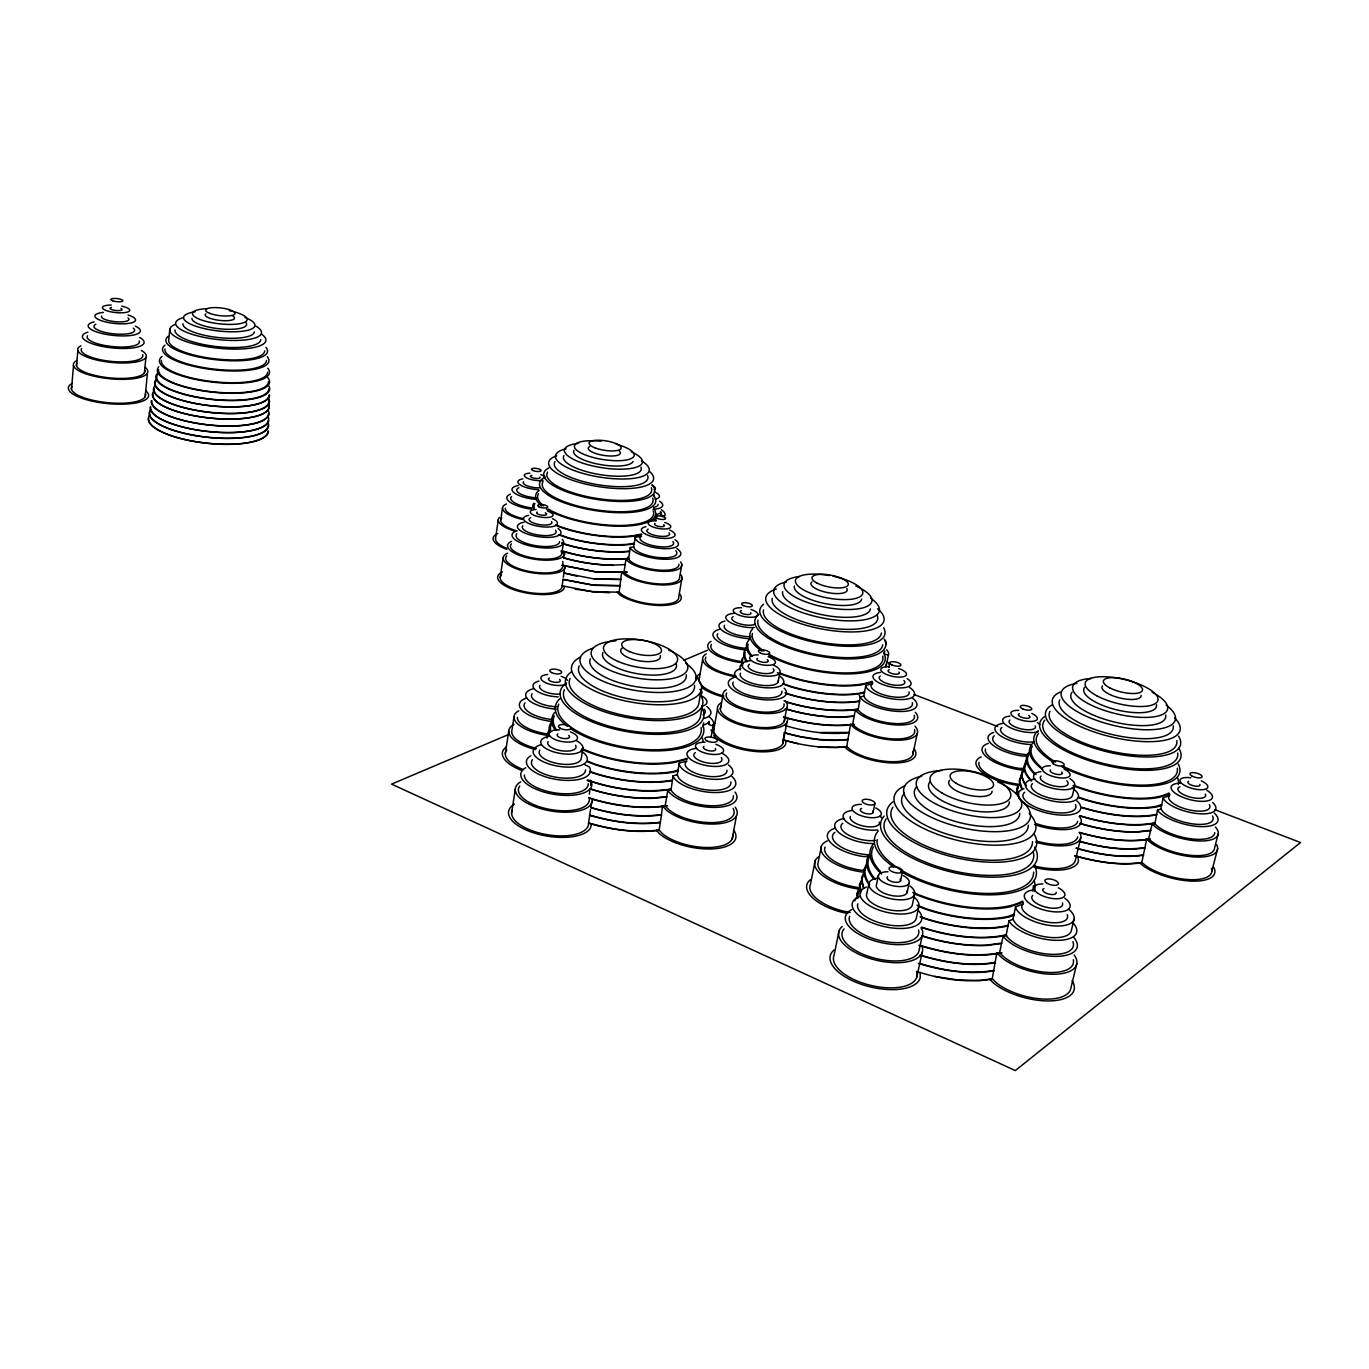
<?xml version="1.0" encoding="UTF-8"?>
<svg xmlns="http://www.w3.org/2000/svg" width="1369" height="1369" viewBox="0 0 1369 1369"><rect width="100%" height="100%" fill="white"/><g stroke="black" fill="none" stroke-linecap="round" stroke-linejoin="round"><path stroke-width="1.5" d="M920.19 972.418L920.19 977.962A46.306 20.877 13.5 0 1 862.898 984.824A46.306 20.877 13.5 0 1 834.029 950.035M886.684 649.847A28.116 9.703 11.4 0 1 888.378 655.238L884.152 653.68L884.22 652.072M884.819 650.891L884.152 653.68M777.421 672.658A70.178 24.728 11.1 0 0 861.306 684.842L872.583 682.002L872.207 683.85L865.773 685.493L863.771 696.085L865.242 698.584A24.933 8.984 11.9 0 0 894.077 709.382A24.933 8.984 11.9 0 0 912.302 702.673M865.773 685.493L865.738 686.006A24.967 8.899 11.9 0 0 899.193 699.525A24.967 8.899 11.9 0 0 909.598 687.495M71.479 389.326L73.515 365.626M76.527 365.814L77.862 350.447M144.447 372.693L145.918 357.395M145.165 396.702L147.424 373.121M169.79 329.33L168.746 340.042A48.291 13.262 6.5 0 0 215.327 358.866A48.291 13.262 6.5 0 0 264.713 350.858M786.097 740.578L785.618 744.394A38.366 14.768 11 0 1 752.676 751.205A38.366 14.768 11 0 1 713.728 735.786M495.51 538.667L498.282 519.792M500.695 520.134L502.509 507.916M500.198 577.478L503.09 557.936M505.315 753.669L508.755 731.149M513.974 716.945L511.732 731.559A34.122 13.656 9.1 0 0 536.46 748.432M511.63 812.775L515.274 789.314M511.39 543.904A25.994 8.693 8.7 0 0 532.507 557.885A25.994 8.693 8.7 0 0 561.838 553.162L563.566 542.158M562.864 561.427L562.745 566.201A28.852 9.771 8.7 0 1 530.162 571.592A28.852 9.771 8.7 0 1 506.735 555.9M613.192 565.311A64.411 21.151 9.1 0 1 563.429 557.85L564.199 552.152L561.068 551.04L561.838 553.162M501.43 574.826A31.316 10.832 8.7 0 0 526.791 592.127A31.316 10.832 8.7 0 0 562.18 586.052L563.001 579.292L593.513 585.128L619.986 585.59L619.147 592.058L621.663 594.437A31.179 10.678 9.6 0 0 656.898 604.431A31.179 10.678 9.6 0 0 678.733 596.884L682.104 577.53M563.326 577.256L564.918 565.637L565.26 566.544A31.401 10.644 8.7 0 1 525.85 571.592A31.401 10.644 8.7 0 1 507.574 553.213M582.972 747.816L581.295 758.05A21.305 8.659 9.3 0 1 557.457 763.526A21.305 8.659 9.3 0 1 539.899 750.126M619.986 585.59L621.714 572.002L624.88 574.963A31.265 10.49 9.6 0 0 664.016 584.957A31.265 10.49 9.6 0 0 680.701 574.604M672.846 541.542A17.044 5.51 9.6 0 1 657.36 546.453A17.044 5.51 9.6 0 1 640.384 537.024L641.496 536.237L635.25 537.35L633.642 546.881L630.202 547.497L628.628 558.997L625.975 559.117L624.024 572.02A28.732 9.634 9.6 0 0 655.888 583.69A28.732 9.634 9.6 0 0 679.606 577.188L681.779 564.644M590.621 785.378L591.168 782.093L587.25 780.535M589.337 794.174L589.902 790.734M588.756 797.597L592.092 799.085C616.409 806.409 642.266 809.473 667.524 805.913M512.331 809.952A38.897 16.685 9.4 0 0 546.573 834.594A38.897 16.685 9.4 0 0 588.567 823.282L590.501 809.541M732.791 834.833A38.743 16.36 10.9 0 1 706.387 847.514A38.743 16.36 10.9 0 1 662.356 833.601L659.139 830.025L661.501 814.966C637.783 817.926 613.603 814.487 590.809 807.71L591.75 801.156M655.734 520.494L656.761 514.453M661.313 509.73A24.864 7.803 9.4 0 1 664.444 516.147L660.868 514.881L661.244 512.263A21.014 6.571 9.4 0 1 656.179 514.573M661.501 814.966L662.442 805.793L665.231 805.537L667.798 790.135L671.05 789.827L673.069 775.829L677.279 774.7L679.298 763.081L686.93 761.078L685.612 762.345A21.22 8.488 10.8 0 0 704.402 775.761A21.22 8.488 10.8 0 0 726.922 770.234M698.926 680.359L702.622 659.636M701.133 690.489L698.635 704.419A65.746 24.882 9.8 0 1 625.171 715.611A65.746 24.882 9.8 0 1 570.069 678.442M702.468 705.189L700.278 717.305A69.528 26.61 9.8 0 1 622.536 729.437A69.528 26.61 9.8 0 1 564.37 689.754M702.93 726.888L703.666 722.815M708.834 716.517A30.631 11.773 10.4 0 1 713.095 726.152L708.629 724.372L709.159 721.395A25.891 9.925 10.3 0 1 703.136 725.125M711.144 736.676L713.061 726.186M713.591 730.601L717.51 709.074M720.351 709.45L722.9 695.486M732.107 839.06L736.488 815.804M778.054 682.173L779.851 672.778M784.163 721.497L786.85 707.516M786.764 717.732L783.787 716.74L784.574 718.28A32.702 12.338 10.9 0 1 750.52 726.203A32.702 12.338 10.9 0 1 720.95 706.301M714.276 727.11A35.474 13.656 11 0 0 746.276 749.048A35.474 13.656 11 0 0 783.256 740.167L784.283 732.637L799.547 736.522L819.004 739.465L837.486 740.27L847.907 739.363L846.795 746.516L850.149 749.545A35.457 13.365 12.1 0 0 891.133 761.694A35.457 13.365 12.1 0 0 912.798 751.256M782.811 743.709L786.97 722.165M708.629 724.372L709.022 722.49M815.171 860.776L810.397 884.545A40.454 17.386 12.8 0 0 843.133 911.069L850.149 912.456M821.434 846.145L818.32 861.563A37.322 15.726 12.7 0 0 858.277 887.523M850.2 724.56L852.767 724.287A32.685 12.081 12 0 0 890.569 738.712A32.685 12.081 12 0 0 914.509 729.574M847.907 739.363L850.508 724.834M852.665 724.115L855.334 710.015L858.603 710.511A29.451 10.73 12 0 0 892.674 723.38A29.451 10.73 12 0 0 914.218 715.303M858.192 709.775L860.211 696.992L863.771 696.085M888.344 655.272L886 666.823A28.064 9.805 11.5 0 0 886.085 664.222M839.094 930.749L833.978 955.562A42.815 19.303 13.5 0 0 874.603 986.21A42.815 19.303 13.5 0 0 916.802 971.922L916.546 971.408C940.879 979.263 967.147 983.318 992.542 979.04M873.046 812.604L874.894 803.689A6.588 2.618 12.4 0 0 866.149 799.222A6.588 2.618 12.4 0 0 864.506 803.483A6.588 2.618 12.4 0 0 874.894 803.689M857.353 896.165L858.791 889.32L856.686 893.854L857.336 897.996M861.05 884.152L861.785 880.609M866.68 866.594L867.398 863.154M869.041 882.937L866.748 893.803A23.478 10.028 13.2 0 0 886.205 909.17A23.478 10.028 13.2 0 0 912.216 905.337L914.578 894.436M878.453 875.253L876.451 884.802A15.829 6.708 13.1 0 0 891.613 895.531A15.829 6.708 13.1 0 0 907.134 890.774M912.781 754.815L917.298 733.459M900.545 880.815L902.53 871.505A6.965 2.909 13 0 0 893.221 866.594A6.965 2.909 13 0 0 891.595 871.368A6.965 2.909 13 0 0 902.53 871.505M907.117 892.554L909.17 882.988M918.753 906.997L916.22 918.685A30.135 13.005 13.3 0 1 882.783 923.733A30.135 13.005 13.3 0 1 857.85 903.814M922.415 935.13L918.873 951.284A39.496 17.455 13.4 0 1 871.677 957.359A39.496 17.455 13.4 0 1 844.074 928.918M916.785 977.072L922.261 952.157M679.298 763.081L679.178 763.697A27.312 10.901 10.8 0 0 714.344 779.337A27.312 10.901 10.8 0 0 728.479 764.946M1016.123 793.37L1019.084 784.232L1017.287 784.078A33.831 12.561 13.2 0 1 979.057 762.293M1020.008 780.21L1022.934 770.062L1020.538 769.857A33.9 12.407 13.2 0 1 986.912 757.245A33.9 12.407 13.2 0 1 988.315 743.384M1026.887 760.565L1024.286 768.334L1019.973 768.454A30.477 11.157 13.2 0 1 985.475 749.031M1076.804 963.673L1070.815 988.332A42.969 18.738 15 0 1 1041.552 998.959A42.969 18.738 15 0 1 996.666 983.045L992.251 978.749L996.803 952.927L999.746 952.79A39.633 16.958 14.9 0 0 1044.838 972.195A39.633 16.958 14.9 0 0 1073.33 959.737M999.61 952.55L1003.118 936.174L1006.386 935.729M1072.885 941.65A35.731 15.076 14.8 0 1 1049.133 954.21A35.731 15.076 14.8 0 1 1007.019 936.772L1006.232 934.685L1009.021 920.755L1013.026 919.284L1015.558 906.843L1022.814 904.224L1023.31 902.085L1010.63 906.637A84.553 34.687 13.5 0 1 913.431 893.461M1074.819 785.481L1072.475 795.372A21.168 7.906 13.7 0 1 1047.507 797.46A21.168 7.906 13.7 0 1 1032.517 783.65M1150.354 839.231C1126.619 843.064 1102.37 839.163 1079.456 832.677L1080.227 833.464A38.76 14.991 13.9 0 1 1035.717 842.14M1080.791 837.606L1075.384 860.228A38.64 15.247 14 0 1 1034.348 866.029M1074.135 918.958L1071.345 930.509A30.255 12.629 14.7 0 1 1047.097 937.098A30.255 12.629 14.7 0 1 1015.182 922.86L1012.94 919.147M1146.212 839.334L1148.831 839.009A35.816 13.399 14.9 0 0 1187.488 854.958A35.816 13.399 14.9 0 0 1214.56 848.01L1218.324 833.481M1211.428 868.425A38.828 14.819 15.1 0 1 1190.191 879.651A38.828 14.819 15.1 0 1 1146.127 866.012L1141.797 862.47L1146.606 839.659M1148.694 838.821L1152.099 823.967L1155.59 824.514A32.257 11.91 14.8 0 0 1190.431 838.735A32.257 11.91 14.8 0 0 1214.782 832.626M1154.94 823.659L1157.455 810.14L1160.809 808.993L1163.205 797.785L1169.297 795.748L1169.776 793.798L1159.132 797.357A76.459 27.5 13.8 0 1 1072.971 785.703M1211.822 871.18L1217.64 848.763M591.682 823.744L590.381 828.262A42.063 18.054 9.4 0 1 534.03 832.985A42.063 18.054 9.4 0 1 514.436 804.116M660.868 514.881L661.244 513.649A21.014 6.605 9.4 0 0 660.337 511.801M635.712 535.963L635.13 537.743A21.938 7.102 9.6 0 0 663.092 548.627A21.938 7.102 9.6 0 0 675.071 539.711M1018.622 785.635L1017.27 789.417L1018.844 794.482M1026.065 760.497L1023.807 766.811A78.29 28.612 13.9 0 0 1031.062 780.792M1023.516 768.266L1021.274 774.546L1023.909 782.828L1026.51 785.789M1020.932 776.172L1019.169 781.1L1021.822 789.485M1027.999 755.996L1022.78 756.099A30.529 11.055 13.1 0 1 992.491 744.822A30.529 11.055 13.1 0 1 993.706 732.466M1017.903 785.566L1016.585 789.28L1018.707 796.073M1027.075 760.035L1024.594 766.982A77.468 28.304 13.9 0 0 1031.781 780.809M1021.531 776.223L1019.751 781.22L1022.386 789.537M1024.286 768.334L1022.01 774.7A78.204 28.8 14 0 0 1024.628 782.897M564.695 586.411L563.566 589.32A33.866 11.722 8.7 0 1 518.03 591.032A33.866 11.722 8.7 0 1 502.526 571.917M858.876 890.928L857.439 894.008L858.106 898.115M854.906 900.802L856.309 897.773M864.198 871.899L861.512 877.666L863.172 887.762M864.506 873.165L862.333 877.837A86.435 36.278 13.7 0 0 863.976 887.831M861.443 880.353L859.338 884.87L860.673 893.033M862.111 880.421L859.989 885.007L860.981 891.082M869.897 856.412L863.942 856.618A33.695 13.844 12.5 0 1 831.325 843.338A33.695 13.844 12.5 0 1 834.782 828.296M867.039 862.983L864.13 869.178A86.555 36.056 13.6 0 0 869.349 885.144M867.21 864.643L865.003 869.366A85.648 35.68 13.6 0 0 869.64 884.408M1169.554 795.218L1168.63 797.032A21.271 7.684 14.6 0 0 1191.252 810.328A21.271 7.684 14.6 0 0 1209.392 804.715M1022.814 904.224L1021.873 905.816A23.564 9.737 14.6 0 0 1045.711 921.85A23.564 9.737 14.6 0 0 1067.238 914.629M742.751 662.51L739.962 666.463L740.253 669.989M743.915 656.436L742.032 659.105A71.873 25.737 11.2 0 0 742.614 666.018M550.783 728.873L548.113 732.039A78.563 31.35 9.9 0 0 547.018 738.079M872.618 683.405L871.249 684.928A19.406 6.913 11.9 0 0 889.867 696.41A19.406 6.913 11.9 0 0 908.982 691.961M509.302 734.229L391.551 784.129L1015.302 1070.575L1300.55 842.517L1214.885 809.712M683.952 660.217L707.516 650.241M1006.232 934.685L1005.924 934.805A86.435 36.278 13.7 0 1 921.731 927.172M1007.96 925.307L1007.327 925.547A85.648 35.68 13.6 0 1 923.938 917.949L920.704 916.648M1008.286 925.855L1007.96 925.957A86.555 36.056 13.6 0 1 923.664 918.291L920.054 916.836M1013.813 914.372L1008.388 916.34A84.433 34.927 13.6 0 1 926.214 908.811L917.059 905.183M1013.967 915.262L1009.312 916.939A85.751 35.474 13.6 0 1 925.82 909.307L918.188 906.261M1154.751 822.752L1154.495 822.837A78.204 28.8 14 0 1 1079.816 815.65M1156.411 814.281L1155.881 814.469A77.468 28.304 13.9 0 1 1081.921 807.316M1156.754 814.726L1156.497 814.812A78.29 28.612 13.9 0 1 1081.732 807.59M1161.494 804.613L1156.942 806.153A76.373 27.705 13.9 0 1 1084.077 799.085L1078.447 797.032M1161.716 805.348L1157.832 806.666A77.554 28.133 13.9 0 1 1083.786 799.479L1078.498 797.562M670.981 788.903L670.656 788.989A78.478 31.555 9.9 0 1 591.87 781.442L588.756 780.21M672.299 780.125L671.631 780.296A77.742 31.025 9.9 0 1 593.581 772.801L589.868 771.329M672.47 780.57L672.145 780.655A78.563 31.35 9.9 0 1 593.256 773.074L590.142 771.842M678.049 770.165L672.333 771.688A76.63 30.358 9.9 0 1 595.429 764.278L587.558 761.164M677.946 770.901L673.069 772.202A77.828 30.837 9.9 0 1 594.933 764.672L587.421 761.694M687.289 759.042L673.959 762.567A76.732 30.152 9.9 0 1 581.431 749.117M858.072 708.971L857.798 709.039A71.787 25.891 11.2 0 1 786.918 701.955L783.975 700.877M859.407 700.945L858.842 701.082A71.12 25.463 11.2 0 1 788.647 694.049L785.139 692.765M859.629 701.322L859.356 701.39A71.873 25.737 11.2 0 1 788.407 694.271L785.447 693.193M864.438 691.995L859.612 693.227A70.093 24.916 11.2 0 1 790.461 686.263L783.017 683.559M864.472 692.611L860.348 693.655A71.188 25.292 11.2 0 1 790.084 686.588L782.982 684.004M628.576 558.312L628.32 558.364A63.402 20.672 9.1 0 1 564.764 551.656M634.275 543.253L629.603 544.092A61.896 19.885 9.1 0 1 567.587 537.521L560.4 535.005M634.172 543.715L630.185 544.451A62.854 20.193 9.1 0 1 567.194 537.76L558.415 534.714M641.77 534.56L630.852 536.511A61.947 19.731 9 0 1 556.772 525.833M992.251 978.749L980.17 980.461L958.232 979.999L934.787 976.439M993.723 970.45C969.166 974.608 943.84 970.655 920.156 963.605M994.082 970.792C968.756 975.087 942.676 970.758 918.308 963.417M995.126 962.39C970.518 966.514 945.175 962.493 921.474 955.425M995.503 962.732C970.193 966.993 944.148 962.612 919.797 955.305M1000.979 952.619C974.386 957.633 946.937 953.491 921.32 945.671L922.261 947.091A42.969 18.995 13.4 0 1 874.534 959.789A42.969 18.995 13.4 0 1 842.226 926.505M1002.022 952.927C974.198 958.266 945.534 953.594 918.753 945.329M1001.509 943.121L986.519 945.14A87.188 36.826 13.7 0 1 921.816 935.66M1001.714 943.481L986.861 945.466A87.787 37.066 13.7 0 1 921.696 935.934M1141.797 862.47C1119.26 865.756 1096.278 861.7 1074.562 855.608M1142.088 862.71C1119.517 865.995 1096.501 861.974 1074.733 855.882M653.475 519.467L654.741 519.33M1143.235 854.941C1120.732 858.192 1097.784 854.119 1076.085 848.044M1143.594 855.231C1121.04 858.483 1098.041 854.427 1076.291 848.352M1144.621 847.651C1122.785 850.765 1100.505 847.017 1079.422 841.182M1144.98 847.941C1123.093 851.056 1100.762 847.343 1079.628 841.49M1149.857 838.923C1126.208 842.756 1102.045 838.803 1079.217 832.335M1150.525 830.281L1137.588 831.753A78.889 29.228 14 0 1 1079.987 823.351M1150.747 830.572L1137.913 832.027A79.436 29.433 14 0 1 1079.919 823.573M659.139 830.025C635.438 833.054 611.224 829.665 588.43 822.855M659.362 830.264C635.61 833.293 611.361 829.922 588.516 823.128M660.217 822.221C636.534 825.233 612.354 821.794 589.594 815.017M660.474 822.512C636.739 825.507 612.508 822.102 589.68 815.325M661.227 814.658C637.578 817.635 613.449 814.161 590.706 807.402M666.583 805.639C640.435 809.387 613.774 805.52 588.653 797.836M666.635 796.69L651.781 798.093A79.162 32.035 10 0 1 590.364 788.801M666.737 796.963L652.02 798.367A79.693 32.24 10 0 1 590.193 789.006M846.795 746.516L836.356 747.423L817.755 746.618M847.017 746.721C825.593 749.1 803.86 745.797 783.205 740.03M848.181 739.619C826.773 741.964 805.058 738.644 784.42 732.894M848.985 732.449L820.219 732.518M849.259 732.689C827.817 734.965 806.016 731.816 785.447 725.656L785.584 725.929M853.862 724.252C830.264 727.23 806.392 723.414 783.684 716.945M854.256 724.526C830.453 727.538 806.375 723.671 783.462 717.151M854.119 716.021L841.182 717.065A72.437 26.285 11.2 0 1 785.43 708.663L785.31 708.851A72.916 26.473 11.2 0 0 841.422 717.305L854.256 716.261M619.318 592.212L592.555 591.596L575.083 589.132M620.174 585.795L593.564 585.316L563.07 579.498M620.773 579.344L594.437 578.865M620.978 579.532L594.488 579.053L563.874 572.995L577.29 576.281M626.797 571.968L595.498 571.712L562.214 565.192M627.139 572.191L595.549 571.934L561.974 565.346M609.581 592.709L592.589 591.767L562.077 585.778M864.986 870.496L861.118 870.205A33.626 13.981 12.6 0 1 825.062 847.052M864.233 872.121L861.529 871.899A37.408 15.555 12.6 0 1 826.123 857.781A37.408 15.555 12.6 0 1 827.338 840.891M1018.673 785.395L1017.766 785.327A36.809 13.656 13.2 0 1 982.121 772.184A36.809 13.656 13.2 0 1 981.162 756.903M553.23 721.463L549.671 721.155A30.802 12.013 9.1 0 1 522.085 710.306A30.802 12.013 9.1 0 1 526.723 697.968M747.286 650.001L742.494 649.573A28.167 9.925 10.5 0 1 715.73 639.614A28.167 9.925 10.5 0 1 719.94 629.192M742.819 662.75L740.526 662.545A31.282 11.14 10.5 0 1 712.804 653.013A31.282 11.14 10.5 0 1 711.024 641.376M847.805 913.465L842.602 912.456A43.757 18.807 12.8 0 1 810.534 879.582M783.085 739.808L798.144 743.675M561.666 542.963L566.133 544.52A62.803 20.33 9.1 0 0 629.073 551.177L629.466 551.416A63.47 20.535 9.1 0 1 565.859 544.691L562.111 543.373M563.343 557.628L563.583 557.713A63.967 20.997 9.1 0 0 613.021 565.14L625.068 564.576M914.047 694.511L997.727 726.545M584.957 764.775L589.303 766.914A32.377 13.279 9.3 0 1 554.24 779.047A32.377 13.279 9.3 0 1 530.898 755.705M587.335 780.022L591.545 781.699A79.231 31.863 9.9 0 0 671.135 789.314M580.867 750.948L583.588 752.779A27.414 11.123 9.3 0 1 575.819 766.606A27.414 11.123 9.3 0 1 539.403 759.641A27.414 11.123 9.3 0 1 541.2 744.668M1146.11 838.975L1151.74 843.492A38.965 14.58 14.9 0 0 1197.481 857.08A38.965 14.58 14.9 0 0 1216.596 844.622M1076.941 800.968L1077.711 801.601A32.154 12.133 13.7 0 1 1067.632 815.051A32.154 12.133 13.7 0 1 1027.298 805.314A32.154 12.133 13.7 0 1 1023.875 788.612M1139.453 862.744L1143.834 866.337A41.994 16.034 15.1 0 0 1193.118 881.14A41.994 16.034 15.1 0 0 1213.79 867.381M850.132 724.218L854.496 728.103A35.577 13.142 12 0 0 899.758 740.167A35.577 13.142 12 0 0 914.971 726.152M784.146 688.162L784.745 688.71A29.519 10.849 10.8 0 1 753.155 698.122A29.519 10.849 10.8 0 1 733.989 677.518M844.451 746.721L847.839 749.801A38.349 14.46 12.1 0 0 895.189 762.978A38.349 14.46 12.1 0 0 914.201 748.877M562.231 539.369L562.676 539.797A26.028 8.59 8.7 0 1 534.218 546.779A26.028 8.59 8.7 0 1 515.702 531.206M996.649 952.773L1002.416 958.249A43.123 18.447 14.9 0 0 1055.875 974.198A43.123 18.447 14.9 0 0 1074.22 954.98M616.957 592.161L619.507 594.574A33.712 11.551 9.6 0 0 661.689 605.474A33.712 11.551 9.6 0 0 679.726 594.009M989.53 979.143L994.014 983.49A46.478 20.278 15 0 0 1050.759 1000.893A46.478 20.278 15 0 0 1072.115 980.666M918.462 910.779L919.249 911.532A35.662 15.384 13.3 0 1 905.525 928.268A35.662 15.384 13.3 0 1 860.93 916.939A35.662 15.384 13.3 0 1 859.783 896.438M662.322 805.674L666.515 810.226A38.88 16.086 10.9 0 0 715.371 824.001A38.88 16.086 10.9 0 0 735.221 807.18M656.453 830.298L659.704 833.926A41.909 17.694 10.9 0 0 712.359 848.917A41.909 17.694 10.9 0 0 733.818 830.35M1160.724 808.874L1163.085 811.937A27.312 9.959 14.7 0 0 1195.907 824.241A27.312 9.959 14.7 0 0 1212.455 815.975M1157.455 810.14L1158.756 811.851A32.326 11.791 14.7 0 0 1201.366 826.619A32.326 11.791 14.7 0 0 1214.252 813.015M1152.099 823.967L1152.458 824.446A35.885 13.245 14.8 0 0 1198.405 840.942A35.885 13.245 14.8 0 0 1215.432 827.03M1079.2 816.283L1080.706 818.422A35.697 13.622 13.8 0 1 1069.001 829.255A35.697 13.622 13.8 0 1 1034.434 824.497M1009.021 920.755L1010.254 922.826A35.799 14.939 14.7 0 0 1056.714 940.349A35.799 14.939 14.7 0 0 1073.399 923.356M1003.118 936.174L1003.46 936.755A39.735 16.77 14.8 0 0 1055.02 956.366A39.735 16.77 14.8 0 0 1073.57 937.235M859.253 695.366L861.05 698.447A29.502 10.627 11.9 0 0 901.093 711.486A29.502 10.627 11.9 0 0 912.49 698.122M855.334 710.015L855.574 710.425A32.753 11.927 12 0 0 897.465 724.988A32.753 11.927 12 0 0 915.279 712.291M921.029 927.891L922.415 930.509A39.581 17.267 13.3 0 1 875.185 941.051A39.581 17.267 13.3 0 1 851.877 909.581M785.481 700.911L787.261 704.351A32.77 12.184 10.9 0 1 748.997 711.23A32.77 12.184 10.9 0 1 726.237 689.788M786.799 717.493L787.415 718.674A35.594 13.416 10.9 0 1 745.831 726.34A35.594 13.416 10.9 0 1 721.172 702.776M633.607 546.796L634.497 548.798A21.904 7.153 9.6 0 0 661.552 557.731A21.904 7.153 9.6 0 0 675.875 550.783M630.202 547.497L630.698 548.627A25.908 8.471 9.6 0 0 665.813 559.271A25.908 8.471 9.6 0 0 676.851 548.524M627.841 557.166L628.867 559.562A25.874 8.556 9.6 0 0 657.565 569.966A25.874 8.556 9.6 0 0 678.921 564.25M625.975 559.117L626.112 559.442A28.783 9.515 9.6 0 0 661.655 571.284A28.783 9.515 9.6 0 0 680.496 561.974M677.227 774.58L678.442 777.643A27.26 11.003 10.8 0 0 708.954 790.118A27.26 11.003 10.8 0 0 730.875 781.921M673.069 775.829L673.736 777.541A32.257 13.023 10.8 0 0 716.466 792.531A32.257 13.023 10.8 0 0 731.97 776.514M671.067 789.827L671.392 790.683A32.189 13.142 10.8 0 0 707.414 805.554A32.189 13.142 10.8 0 0 733.339 795.697M667.798 790.135L667.986 790.615A35.799 14.614 10.8 0 0 712.53 807.385A35.799 14.614 10.8 0 0 735.102 792.103M665.231 805.537L665.3 805.725A35.731 14.785 10.9 0 0 708.269 822.564A35.731 14.785 10.9 0 0 733.151 808.497M563.737 550.903L564.73 553.555A28.903 9.669 8.7 0 1 528.451 558.056A28.903 9.669 8.7 0 1 511.595 541.337M590.552 780.176L591.87 784.249A35.953 14.922 9.4 0 1 547.07 792.891A35.953 14.922 9.4 0 1 525.764 767.718M592.024 798.469L592.469 799.872A39.034 16.411 9.4 0 1 543.801 809.473A39.034 16.411 9.4 0 1 520.733 781.819M1163.205 797.785L1163.342 798.401A27.363 9.874 14.6 0 0 1198.594 813.682A27.363 9.874 14.6 0 0 1212.677 802.474M1077.865 856.464L1078.464 860.981A41.789 16.479 14 0 1 1034.074 867.279M1015.558 906.843L1015.627 907.596A30.306 12.526 14.6 0 0 1056.012 925.992A30.306 12.526 14.6 0 0 1068.71 909.324M521.623 770.388A40.026 16.342 9.2 0 1 506.393 746.875M523.18 769.498A36.997 15.11 9.2 0 1 506.752 749.921M723.825 696.017A33.866 12.492 10.6 0 1 699.627 677.176M652.26 484.78A56.163 17.215 9 0 1 595.737 499.257A56.163 17.215 9 0 1 548.832 467.873M652.654 498.059A56.095 17.403 9 0 1 596.473 509.884A56.095 17.403 9 0 1 543.014 481.631M631.297 451.787A39.444 11.705 9 0 1 629.997 468.592A39.444 11.705 9 0 1 574.124 459.676A39.444 11.705 9 0 1 578.591 443.368M633.043 461.524A30.221 8.967 9 0 1 599.006 464.348A30.221 8.967 9 0 1 573.97 450.315M616.153 444.138A30.238 8.916 9 0 1 626.027 460.052A30.238 8.916 9 0 1 577.547 450.88A30.238 8.916 9 0 1 601.008 441.28M619.216 451A16.24 4.791 9 0 1 604.02 455.449A16.24 4.791 9 0 1 589.645 446.568M651.268 487.689A53.032 16.257 9 0 1 598.185 498.641A53.032 16.257 9 0 1 547.6 472.151M641.017 467.12A39.41 11.808 9 0 1 601.59 474.872A39.41 11.808 9 0 1 563.908 455.569M653.8 495.783A58.781 18.225 9 0 1 592.657 510.158A58.781 18.225 9 0 1 544.913 477.199M653.167 510.842A58.679 18.464 9 0 1 616.769 525.456A58.679 18.464 9 0 1 548.267 509.063M543.561 505.828A58.679 18.464 9 0 1 538.496 493.644M641.411 534.03A60.664 19.32 9 0 1 555.78 524.892M534.235 508.447A60.664 19.32 9 0 1 534.937 503.45M653.68 508.378A60.749 19.132 9 0 1 621.115 526.226A60.749 19.132 9 0 1 546.573 509.217M541.696 505.88A60.749 19.132 9 0 1 539.181 490.393M532.969 508.31A61.947 19.731 9 0 1 533.688 503.21M628.696 558.586A64.018 20.877 9.1 0 1 564.507 551.81M647.605 475.556A47.385 14.323 9 0 1 600.187 485.071A47.385 14.323 9 0 1 554.924 461.661M641.479 460.84A47.436 14.203 9 0 1 631.982 478.534A47.436 14.203 9 0 1 569.11 468.489A47.436 14.203 9 0 1 566.099 448.81M649.693 471.586A53.117 16.052 9 0 1 596.679 486.32A53.117 16.052 9 0 1 556.635 455.774M651.952 485.379A11.038 3.371 9.3 0 1 654.125 489.794M654.348 491.83A16.377 5.048 9.3 0 1 655.135 499.155M653.732 494.449A11.02 3.388 9.3 0 1 653.92 496.262M659.567 501.191A21.031 6.537 9.3 0 1 652.945 509.336M658.095 504.288A16.36 5.082 9.3 0 1 653.749 507.334M133.238 328.132A20.415 5.527 5.9 0 1 113.644 333.831A20.415 5.527 5.9 0 1 95.813 324.248M145.285 367.422A37.408 10.661 5.7 0 1 109.383 378.717A37.408 10.661 5.7 0 1 76.886 360.475M128.019 317.882A13.758 3.679 5.9 0 1 116.605 321.801A13.758 3.679 5.9 0 1 101.717 316.085M135.377 326.147A26.268 7.119 5.9 0 1 131.356 335.388A26.268 7.119 5.9 0 1 95.967 331.709A26.268 7.119 5.9 0 1 94.153 321.869M121.653 306.143A13.776 3.645 5.9 0 1 126.667 312.286A13.776 3.645 5.9 0 1 104.917 309.993A13.776 3.645 5.9 0 1 111.214 305.047M120.934 308.453A6.058 1.591 5.9 0 1 119.993 310.523A6.058 1.591 5.9 0 1 111.864 309.668A6.058 1.591 5.9 0 1 111.402 307.46M128.019 314.973A20.449 5.476 5.9 0 1 129.798 323.238A20.449 5.476 5.9 0 1 99.766 320.106A20.449 5.476 5.9 0 1 103.411 312.406M141.332 350.498A34.447 9.634 5.8 0 1 113.884 362.631A34.447 9.634 5.8 0 1 80.925 345.792M142.667 354.674A30.974 8.659 5.8 0 1 111.06 361.365A30.974 8.659 5.8 0 1 81.661 348.428M139.638 337.476A31.025 8.539 5.8 0 1 132.742 347.914A31.025 8.539 5.8 0 1 92.236 343.739A31.025 8.539 5.8 0 1 87.907 332.137M139.193 341.069A26.216 7.204 5.8 0 1 112.446 346.579A26.216 7.204 5.8 0 1 87.53 335.747M145.354 393.861A37.288 10.952 5.7 0 1 107.244 402.623A37.288 10.952 5.7 0 1 71.924 386.503M144.635 370.143A34.379 9.805 5.7 0 1 109.52 377.844A34.379 9.805 5.7 0 1 76.921 363.281M145.833 390.815A40.317 11.842 5.7 0 1 107.107 403.53A40.317 11.842 5.7 0 1 72.112 383.423M268.256 410.478A59.209 17.575 6.3 0 1 213.461 425.485A59.209 17.575 6.3 0 1 151.343 400.655M268.324 419.872A59.158 17.694 6.3 0 1 207.677 431.389A59.158 17.694 6.3 0 1 150.744 406.952M268.17 425.417A59.586 17.934 6.3 0 1 214.847 437.84A59.586 17.934 6.3 0 1 150.949 417.271M150.094 415.628A59.586 17.934 6.3 0 1 149.734 412.428M267.999 416.741A59.637 17.831 6.3 0 1 212.811 432.022A59.637 17.831 6.3 0 1 150.265 406.901M267.828 422.234A60.048 18.071 6.3 0 1 207.027 437.293A60.048 18.071 6.3 0 1 150.727 409.382M267.982 431.149A60.014 18.191 6.3 0 1 206.428 443.094A60.014 18.191 6.3 0 1 148.708 418.093M268.837 406.85A58.302 17.164 6.3 0 1 209.098 417.887A58.302 17.164 6.3 0 1 152.969 394.067M268.495 403.804A58.747 17.301 6.3 0 1 209.046 418.024A58.747 17.301 6.3 0 1 153.927 391.14M268.529 413.558A58.696 17.421 6.3 0 1 208.362 424.818A58.696 17.421 6.3 0 1 151.873 400.706M268.375 431.184A60.39 18.31 6.3 0 1 201.192 442.581A60.39 18.31 6.3 0 1 149.803 415.012M265.945 347.367A51.149 14.049 6.5 0 1 215.207 359.671A51.149 14.049 6.5 0 1 168.233 336.329M260.743 339.632A43.158 11.688 6.5 0 1 216.644 346.579A43.158 11.688 6.5 0 1 174.992 329.929M256.089 326.25A43.192 11.585 6.5 0 1 245.376 339.906A43.192 11.585 6.5 0 1 189.915 333.591A43.192 11.585 6.5 0 1 182.334 317.865M254.275 331.828A35.885 9.634 6.5 0 1 217.62 337.476A35.885 9.634 6.5 0 1 182.967 323.734M261.65 334.207A48.36 13.091 6.5 0 1 216.422 348.017A48.36 13.091 6.5 0 1 175.198 324.402M266.493 360.441A51.081 14.203 6.5 0 1 214.249 369.117A51.081 14.203 6.5 0 1 164.982 349.027M268.666 398.465A58.337 17.061 6.4 0 1 209.645 412.428A58.337 17.061 6.4 0 1 154.885 385.87M268.82 388.882A56.386 16.24 6.4 0 1 206.189 398.533A56.386 16.24 6.4 0 1 158.085 373.737M268.119 398.43A57.772 16.907 6.4 0 1 214.676 412.753A57.772 16.907 6.4 0 1 154.047 388.762M268.991 395.093A57.224 16.599 6.4 0 1 217.859 406.336A57.224 16.599 6.4 0 1 156.477 386.982M155.638 385.442A57.224 16.599 6.4 0 1 156.631 379.743M268.923 386.041A57.276 16.496 6.4 0 1 208.55 399.115A57.276 16.496 6.4 0 1 158.547 372.351M269.59 395.162A57.823 16.787 6.4 0 1 205.35 405.207A57.823 16.787 6.4 0 1 156.049 379.641M268.427 381.865A55.273 15.778 6.4 0 1 211.853 391.756A55.273 15.778 6.4 0 1 158.582 369.63M267.828 377.639A56.454 16.12 6.4 0 1 214.214 392.355A56.454 16.12 6.4 0 1 158.753 366.824M267.776 368.244A55.342 15.624 6.4 0 1 212.828 382.156A55.342 15.624 6.4 0 1 162.072 356.402M267.622 372.265A53.442 15.076 6.4 0 1 212.931 381.609A53.442 15.076 6.4 0 1 161.405 360.372M267.246 356.676A53.528 14.888 6.5 0 1 214.129 369.818A53.528 14.888 6.5 0 1 164.999 345.176M232.747 315.982A14.785 3.902 6.6 0 1 221.367 320.551A14.785 3.902 6.6 0 1 205.795 313.843M234.065 311.807A27.534 7.273 6.6 0 1 240.311 323.58A27.534 7.273 6.6 0 1 198.351 318.772A27.534 7.273 6.6 0 1 206.941 308.709M229.273 310.677A27.534 7.273 6.6 0 1 232.525 311.413M245.855 322.468A27.517 7.324 6.5 0 1 222.12 329.039A27.517 7.324 6.5 0 1 191.985 318.241M245.017 317.54A35.919 9.549 6.5 0 1 243.87 331.041A35.919 9.549 6.5 0 1 193.251 325.274A35.919 9.549 6.5 0 1 195.014 311.841M542.98 480.399A11.089 3.422 8.6 0 1 526.483 477.781A11.089 3.422 8.6 0 1 529.889 473.161M540.823 474.684A11.089 3.422 8.6 0 1 544.811 476.48M539.574 487.86A11.089 3.44 8.6 0 1 527.39 485.909A11.089 3.44 8.6 0 1 523.608 481.717M539.934 477.148A4.877 1.506 8.6 0 1 537.264 478.534A4.877 1.506 8.6 0 1 531.275 477.199A4.877 1.506 8.6 0 1 531.891 475.351M516.267 531.548A30.152 9.823 8.6 0 1 499.48 517.414M536.374 499.428A21.151 6.64 8.6 0 1 514.231 492.84A21.151 6.64 8.6 0 1 518.355 485.55M537.007 497.922A16.445 5.168 8.6 0 1 519.895 493.679A16.445 5.168 8.6 0 1 518.954 487.758M522.496 519.467A27.756 8.916 8.6 0 1 506.462 503.98M523.266 518.68A24.967 8.009 8.6 0 1 505.281 508.293M531.326 509.148A25.001 7.923 8.6 0 1 509.97 502.149A25.001 7.923 8.6 0 1 510.397 494.175M538.257 489.674A16.462 5.117 8.6 0 1 519.963 484.712A16.462 5.117 8.6 0 1 522.804 478.859M531.36 507.899A21.134 6.708 8.6 0 1 511.493 496.571M506.872 549.414A32.531 10.815 8.6 0 1 497.786 533.551M506.684 548.302A30.084 9.994 8.6 0 1 495.51 538.667M517.225 530.932A27.722 9.018 8.6 0 1 501.79 517.927M552.528 518.68A17.147 5.544 8.7 0 1 552.409 526.603A17.147 5.544 8.7 0 1 528.383 523.266A17.147 5.544 8.7 0 1 528.639 515.36M555.574 530.282A17.13 5.596 8.7 0 1 539.044 535.142A17.13 5.596 8.7 0 1 522.872 525.747M551.536 521.521A11.551 3.731 8.7 0 1 538.907 524.498A11.551 3.731 8.7 0 1 530.659 517.704M547.412 511.065A11.551 3.713 8.7 0 1 550.338 517.123A11.551 3.713 8.7 0 1 532.815 514.693A11.551 3.713 8.7 0 1 536.015 509.49M545.204 512.827A5.082 1.626 8.7 0 1 545.461 515.086A5.082 1.626 8.7 0 1 538.719 514.436A5.082 1.626 8.7 0 1 537.315 512.074M558.09 528.468A22.024 7.204 8.7 0 1 551.587 537.196A22.024 7.204 8.7 0 1 522.342 531.856A22.024 7.204 8.7 0 1 523.985 522.239M559.579 541.611A22.007 7.273 8.7 0 1 534.766 545.512A22.007 7.273 8.7 0 1 516.849 533.79M664.769 522.445A11.5 3.662 9.5 0 1 667.781 528.691A11.5 3.662 9.5 0 1 649.83 525.439A11.5 3.662 9.5 0 1 656.145 520.887M669.047 532.849A11.5 3.679 9.5 0 1 657.12 535.878A11.5 3.679 9.5 0 1 648.204 529.067M669.646 529.991A17.061 5.476 9.5 0 1 670.553 537.966A17.061 5.476 9.5 0 1 646.698 534.663A17.061 5.476 9.5 0 1 645.928 526.706M663.674 524.686A5.048 1.609 9.5 0 1 662.801 526.62A5.048 1.609 9.5 0 1 656.384 525.73A5.048 1.609 9.5 0 1 655.049 523.488M559.545 679.469A6.006 2.276 9.1 0 1 558.21 682.207A6.006 2.276 9.1 0 1 550.56 681.163A6.006 2.276 9.1 0 1 549.277 678.066M547.634 735.375A34.191 13.502 9.1 0 1 518.321 724.475A34.191 13.502 9.1 0 1 518.765 710.836M556.464 709.125A26.062 10.079 9.1 0 1 528.656 700.107A26.062 10.079 9.1 0 1 533.431 688.727M556.635 706.763A20.261 7.82 9.1 0 1 537.213 702.04A20.261 7.82 9.1 0 1 532.165 693.672M566.133 684.158A13.673 5.185 9.1 0 1 544.811 682.344A13.673 5.185 9.1 0 1 547.703 674.472M561.17 676.32A13.673 5.185 9.1 0 1 567.468 680.359M660.286 655.58A20.141 7.341 9.8 0 1 637.868 660.594A20.141 7.341 9.8 0 1 622.279 647.982M559.784 694.066A13.656 5.236 9.1 0 1 544.759 691.619A13.656 5.236 9.1 0 1 540.002 685.373M547.651 733.972A30.734 12.133 9.1 0 1 517.379 717.424M535.638 749.527A37.117 14.854 9.1 0 1 514.008 724.406M676.149 663.657A37.493 13.758 9.8 0 1 639.272 674.027A37.493 13.758 9.8 0 1 602.89 652.619M668.722 650.121A48.959 17.968 9.8 0 1 673.616 678.22A48.959 17.968 9.8 0 1 600.905 665.505A48.959 17.968 9.8 0 1 615.93 640.88M686.263 674.814A48.89 18.088 9.8 0 1 635.661 686.605A48.89 18.088 9.8 0 1 590.364 658.763M700.74 695.247A69.648 26.353 9.8 0 1 628.251 717.784A69.648 26.353 9.8 0 1 571.455 671.82M721.275 757.57A14.306 5.664 10.7 0 1 706.798 762.824A14.306 5.664 10.7 0 1 695.349 752.642M715.867 744.274A14.323 5.63 10.7 0 1 720.026 753.84A14.323 5.63 10.7 0 1 697.677 749.596A14.323 5.63 10.7 0 1 705.155 742.238M715.405 748.484A6.297 2.464 10.7 0 1 709.039 750.76A6.297 2.464 10.7 0 1 703.991 746.31M703.05 725.792A75.278 29.228 9.9 0 1 658.609 750.862A75.278 29.228 9.9 0 1 570.633 728.736M567.314 726.374A75.278 29.228 9.9 0 1 560.383 698.31M686.81 758.255A75.141 29.519 9.9 0 1 582.407 748.74M556.653 730.156A75.141 29.519 9.9 0 1 554.291 715.85M558.21 696.889A20.295 7.769 9.1 0 1 535.604 690.113A20.295 7.769 9.1 0 1 538.958 681.077M701.065 727.469A72.694 28.236 9.9 0 1 626.506 747.406A72.694 28.236 9.9 0 1 558.74 704.128M701.749 707.448A72.848 27.893 9.8 0 1 625.873 731.44A72.848 27.893 9.8 0 1 566.561 682.891M555.147 730.139A76.732 30.152 9.9 0 1 554.479 712.684M702.383 738.131A76.732 30.152 9.9 0 1 703.204 742.22M550.56 732.398A76.63 30.358 9.9 0 1 553.042 721.617M553.093 719.615A26.028 10.148 9.1 0 1 525.029 702.845M549.397 732.278A77.828 30.837 9.9 0 1 551.912 721.343M547.857 736.111A77.742 31.025 9.9 0 1 548.901 732.193M585.521 769.857A27.363 11.226 9.3 0 1 554.89 777.027A27.363 11.226 9.3 0 1 532.387 759.658M568.717 735.393A6.315 2.516 9.3 0 1 567.331 738.439A6.315 2.516 9.3 0 1 559.305 737.326A6.315 2.516 9.3 0 1 557.919 733.921M570.394 731.902A14.392 5.733 9.3 0 1 573.389 741.433A14.392 5.733 9.3 0 1 550.988 737.172A14.392 5.733 9.3 0 1 559.647 729.848M575.579 745.284A14.374 5.784 9.3 0 1 561.872 750.794A14.374 5.784 9.3 0 1 548.165 741.536M576.708 740.851A21.339 8.59 9.3 0 1 575.921 753.395A21.339 8.59 9.3 0 1 545.29 748.09A21.339 8.59 9.3 0 1 549.842 736.197M721.805 753.121A21.254 8.419 10.7 0 1 722.233 765.801A21.254 8.419 10.7 0 1 691.396 759.932A21.254 8.419 10.7 0 1 696.547 748.313M706.815 706.524A25.925 9.874 10.3 0 1 704.368 718.297M700.449 695.23A20.176 7.615 10.3 0 1 701.886 706.353M704.282 709.142A20.159 7.666 10.3 0 1 703.084 714.892M699.884 689.274A13.604 5.082 10.3 0 1 700.569 694.528M588.276 783.752A32.326 13.416 9.4 0 1 556.242 793.096A32.326 13.416 9.4 0 1 524.344 775.008M589.337 799.445A35.868 15.076 9.4 0 1 549.14 809.267A35.868 15.076 9.4 0 1 519.741 785.994M694.459 685.236A58.781 21.938 9.8 0 1 633.59 699.713A58.781 21.938 9.8 0 1 579.207 665.95M685.578 663.161A58.85 21.784 9.8 0 1 675.807 691.174A58.85 21.784 9.8 0 1 597.568 678.63A58.85 21.784 9.8 0 1 592.794 648.273M710.87 729.968A34.003 13.228 10.4 0 1 714.772 736.146M696.239 677.039A65.883 24.591 9.8 0 1 632.7 702.365A65.883 24.591 9.8 0 1 580.216 657.24M1028.256 825.233A64.788 25.275 13.2 0 1 955.528 836.562A64.788 25.275 13.2 0 1 904.43 793.233M1018.947 798.589A64.891 25.087 13.1 0 1 1006.66 831A64.891 25.087 13.1 0 1 920.019 811.081A64.891 25.087 13.1 0 1 921.713 776.257M1019.7 813.306A53.904 20.843 13.1 0 1 959.224 822.495A53.904 20.843 13.1 0 1 916.614 786.781M1029.129 813.254A72.625 28.338 13.2 0 1 960.696 841.096A72.625 28.338 13.2 0 1 904.892 785.703M1032.517 841.593A72.471 28.663 13.3 0 1 953.389 855.249A72.471 28.663 13.3 0 1 892.896 807.214M1034.057 833.909A76.767 30.358 13.3 0 1 956.435 857.815A76.767 30.358 13.3 0 1 892.896 801.926M1033.287 851.963A76.613 30.648 13.4 0 1 953.919 871.026A76.613 30.648 13.4 0 1 886.188 818.816M875.356 879.411A84.433 34.927 13.6 0 1 869.726 856.019M881.585 874.072A84.553 34.687 13.5 0 1 873.901 843.441M1034.006 880.25A84.553 34.687 13.5 0 1 1034.16 891.441M874.175 879.428A85.751 35.474 13.6 0 1 869.503 854.034M903.318 875.595A15.846 6.657 13.1 0 1 904.19 886.188A15.846 6.657 13.1 0 1 880.643 880.267A15.846 6.657 13.1 0 1 888.036 871.762M910.077 886.068A23.513 9.959 13.1 0 1 905.645 899.501A23.513 9.959 13.1 0 1 873.371 891.373A23.513 9.959 13.1 0 1 878.059 878.008M900.117 879.206A6.965 2.926 13.1 0 1 893.735 882.098A6.965 2.926 13.1 0 1 887.54 876.776M914.424 897.379A30.186 12.903 13.2 0 1 907.955 913.499A30.186 12.903 13.2 0 1 868.613 905.08A30.186 12.903 13.2 0 1 866.389 887.112M875.578 840.429A22.178 9.018 12.5 0 1 849.02 835.33A22.178 9.018 12.5 0 1 842.808 823.265M877.769 829.956A22.212 8.95 12.4 0 1 847.257 822.427A22.212 8.95 12.4 0 1 851.98 810.516M879.737 816.335A22.212 8.95 12.4 0 1 882.252 817.977M870.53 854.855A28.475 11.705 12.5 0 1 840.121 846.384A28.475 11.705 12.5 0 1 834.902 832.301M872.874 843.595A28.527 11.602 12.5 0 1 838.735 832.455A28.527 11.602 12.5 0 1 844.348 818.405M879.343 822.153A14.956 6.024 12.4 0 1 864.489 826.294A14.956 6.024 12.4 0 1 850.32 816.591M875.801 807.95A14.973 5.989 12.4 0 1 876.4 817.413A14.973 5.989 12.4 0 1 854.153 811.937A14.973 5.989 12.4 0 1 861.358 804.39M1022.557 901.11A82.79 33.968 13.5 0 1 912.883 892.331M880.489 871.454A82.79 33.968 13.5 0 1 873.354 847.017M1033.39 885.675A82.79 33.968 13.5 0 1 1032.448 890.962M1034.536 865.105A82.944 33.643 13.4 0 1 995.828 894.71A82.944 33.643 13.4 0 1 900.562 871.386M893.717 867.022A82.944 33.643 13.4 0 1 878.214 831.069M872.669 811.15A6.571 2.635 12.4 0 1 870.034 813.939A6.571 2.635 12.4 0 1 861.837 811.92A6.571 2.635 12.4 0 1 861.649 808.429M1006.523 935.198A87.274 36.638 13.7 0 1 921.474 927.48M858.637 889.029A40.608 17.113 12.7 0 1 822.102 875.185A40.608 17.113 12.7 0 1 818.217 856.994M1062.43 902.856A15.88 6.503 14.5 0 1 1045.916 907.185A15.88 6.503 14.5 0 1 1032.722 895.412M1058.271 887.779A15.915 6.469 14.5 0 1 1060.462 898.372A15.915 6.469 14.5 0 1 1036.795 892.485A15.915 6.469 14.5 0 1 1042.904 883.963M1064.706 898.15A23.598 9.669 14.5 0 1 1062.087 911.6A23.598 9.669 14.5 0 1 1029.659 903.506A23.598 9.669 14.5 0 1 1032.534 890.107M1034.536 847.017A80.292 32.12 13.4 0 1 957.342 873.354A80.292 32.12 13.4 0 1 884.134 816.061M1033.629 872.07A80.104 32.497 13.4 0 1 953.628 889.696A80.104 32.497 13.4 0 1 877.187 839.659M1056.149 892.246A6.982 2.841 14.5 0 1 1048.004 893.871A6.982 2.841 14.5 0 1 1043.88 888.481M992.097 791.248A22.212 8.471 13.1 0 1 967.181 794.841A22.212 8.471 13.1 0 1 949.521 780.364M997.539 781.853A53.973 20.706 13.1 0 1 1008.508 815.838A53.973 20.706 13.1 0 1 928.422 799.582A53.973 20.706 13.1 0 1 941.752 770.525M1009.347 801.858A41.344 15.846 13.1 0 1 962.972 808.72A41.344 15.846 13.1 0 1 930.218 781.562M918.531 929.979A35.594 15.538 13.3 0 1 883.535 941.273A35.594 15.538 13.3 0 1 849.619 916.477M1066.759 780.843A14.272 5.271 13.6 0 1 1054.849 786.114A14.272 5.271 13.6 0 1 1041.107 776.001M1064.107 769.121A14.289 5.236 13.6 0 1 1066.126 777.729A14.289 5.236 13.6 0 1 1044.821 772.646A14.289 5.236 13.6 0 1 1050.28 765.819M1069.908 778.636A21.185 7.838 13.6 0 1 1067.598 789.502A21.185 7.838 13.6 0 1 1038.404 782.503A21.185 7.838 13.6 0 1 1040.902 771.688M1061.728 772.013A6.28 2.293 13.6 0 1 1056.492 774.306A6.28 2.293 13.6 0 1 1050.434 769.891M1075.504 804.561A27.175 10.25 13.7 0 1 1047.217 811.098A27.175 10.25 13.7 0 1 1024.594 792.275M1072.064 787.911A27.226 10.165 13.7 0 1 1069.121 802.012A27.226 10.165 13.7 0 1 1031.61 793.01A27.226 10.165 13.7 0 1 1034.878 778.978M1032.688 741.912A20.09 7.204 13 0 1 1008.731 737.429A20.09 7.204 13 0 1 1001.783 727.435M1038.369 731.679A20.107 7.136 13 0 1 1008.902 726.922A20.107 7.136 13 0 1 1009.826 716.107M1037.377 722.575A20.107 7.136 13 0 1 1040.115 724.731M1028.359 754.713A25.806 9.343 13.1 0 1 1000.602 747.423A25.806 9.343 13.1 0 1 994.305 735.769M1030.703 744.479A25.84 9.258 13 0 1 999.319 734.948A25.84 9.258 13 0 1 1002.536 723.448M1035.323 725.998A13.536 4.809 13 0 1 1021.034 728.856A13.536 4.809 13 0 1 1009.894 720.008M1031.798 713.437A13.553 4.774 12.9 0 1 1033.492 721.241A13.553 4.774 12.9 0 1 1013.248 716.5A13.553 4.774 12.9 0 1 1018.656 710.357M1178.538 736.128A69.374 24.043 13.6 0 1 1106.665 751.701A69.374 24.043 13.6 0 1 1051.957 705.001M1176.81 740.595A65.507 22.691 13.6 0 1 1109.66 750.965A65.507 22.691 13.6 0 1 1049.972 711.35M1174.602 717.869A65.626 22.434 13.5 0 1 1113.613 737.446A65.626 22.434 13.5 0 1 1060.239 692.081M1177.699 753.018A69.271 24.283 13.7 0 1 1103.739 763.56A69.271 24.283 13.7 0 1 1044.821 720.128M1206.808 790.238A21.305 7.615 14.6 0 1 1205.028 801.241A21.305 7.615 14.6 0 1 1175.098 793.147A21.305 7.615 14.6 0 1 1180.54 783.136M1205.302 794.037A14.34 5.134 14.6 0 1 1189.456 796.895A14.34 5.134 14.6 0 1 1179.958 786.747M1201.263 780.826A14.357 5.1 14.5 0 1 1203.471 789.588A14.357 5.1 14.5 0 1 1181.618 783.342A14.357 5.1 14.5 0 1 1190.773 777.814M1077.728 836.853A35.628 13.776 13.9 0 1 1036.316 841.011M1077.711 821.314A32.103 12.253 13.8 0 1 1035.649 823.402M1199.877 784.42A6.297 2.242 14.5 0 1 1192.912 785.652A6.297 2.242 14.5 0 1 1188.72 781.22M1173.216 725.792A58.559 20.005 13.5 0 1 1113.237 734.777A58.559 20.005 13.5 0 1 1059.794 699.781M1165.686 715.063A48.702 16.496 13.5 0 1 1113.767 721.857A48.702 16.496 13.5 0 1 1072.098 692.218M1166.2 705.069A58.627 19.851 13.5 0 1 1153.177 729.591A58.627 19.851 13.5 0 1 1075.76 710.768A58.627 19.851 13.5 0 1 1076.907 683.353M1028.632 715.405A5.955 2.088 12.9 0 1 1028.239 718.229A5.955 2.088 12.9 0 1 1020.384 716.757A5.955 2.088 12.9 0 1 1019.409 713.694M1042.699 769.652A76.459 27.5 13.8 0 1 1034.211 741.895M1177.562 777.729A76.459 27.5 13.8 0 1 1178.333 784.54M1155.06 823.163A78.974 29.074 14 0 1 1079.628 815.907M1036.076 774.529A76.373 27.705 13.9 0 1 1029.916 752.762M1035.05 774.529A77.554 28.133 13.9 0 1 1028.821 752.42M1177.306 768.197A72.437 25.754 13.8 0 1 1139.213 785.104A72.437 25.754 13.8 0 1 1062.703 766.024M1055.567 762.054A72.437 25.754 13.8 0 1 1038.438 733.613M1178.777 748.141A72.591 25.446 13.7 0 1 1105.827 765.322A72.591 25.446 13.7 0 1 1044.581 716.603M1152.082 692.149A48.771 16.377 13.4 0 1 1153.519 716.877A48.771 16.377 13.4 0 1 1084.299 701.373A48.771 16.377 13.4 0 1 1091.11 678.476M1169.006 792.993A74.867 26.935 13.8 0 1 1073.621 785.276M1041.022 767.188A74.867 26.935 13.8 0 1 1032.329 746.139M1178.264 764.107A75.004 26.678 13.8 0 1 1145.973 786.217A75.004 26.678 13.8 0 1 1062.19 766.999M1053.736 762.345A75.004 26.678 13.8 0 1 1038.318 730.687M1156.514 704.761A37.339 12.543 13.4 0 1 1116.71 709.844A37.339 12.543 13.4 0 1 1084.693 687.289M1141.096 695.298A20.073 6.691 13.4 0 1 1119.705 697.933A20.073 6.691 13.4 0 1 1102.456 685.903M883.741 653.081A68.826 23.975 11.1 0 1 849.55 673.89A68.826 23.975 11.1 0 1 768.95 655.511M761.917 651.216A68.826 23.975 11.1 0 1 752.745 628.765M882.731 656.11A66.482 23.153 11.1 0 1 843.475 672.932A66.482 23.153 11.1 0 1 768.933 654.245M763.834 651.045A66.482 23.153 11.1 0 1 752.488 633.436M872.036 681.317A68.724 24.214 11.1 0 1 780.33 673.189M752.505 656.384A68.724 24.214 11.1 0 1 748.124 644.217M751.17 656.35A70.178 24.728 11.1 0 1 749.305 639.563M747.32 661.723A70.093 24.916 11.2 0 1 745.181 652.157M742.751 664.324A71.12 25.463 11.2 0 1 742.768 659.242M746.276 661.672A71.188 25.292 11.2 0 1 746.772 647.486M858.26 709.313A72.489 26.148 11.2 0 1 786.679 702.16M884.682 640.127A23.786 8.128 11.4 0 1 886.102 644.645M773.177 668.756A13.091 4.723 10.8 0 1 760.274 673.018A13.091 4.723 10.8 0 1 749.442 664.341M768.163 656.744A13.108 4.689 10.8 0 1 772.338 664.838A13.108 4.689 10.8 0 1 751.889 661.022A13.108 4.689 10.8 0 1 758.34 654.912M773.468 665.026A19.44 7.016 10.8 0 1 774.392 675.687A19.44 7.016 10.8 0 1 746.173 670.416A19.44 7.016 10.8 0 1 750.332 660.714M767.239 659.687A5.75 2.053 10.8 0 1 766.52 662.254A5.75 2.053 10.8 0 1 759.247 661.244A5.75 2.053 10.8 0 1 757.468 658.335M781.853 691.157A24.95 9.172 10.8 0 1 755.91 696.924A24.95 9.172 10.8 0 1 733.305 682.07M779.526 675.91A24.984 9.087 10.8 0 1 774.837 687.512A24.984 9.087 10.8 0 1 741.57 681.3A24.984 9.087 10.8 0 1 740.766 668.671M751.29 636.653A18.533 6.469 10.5 0 1 731.628 633.026A18.533 6.469 10.5 0 1 724.56 625.274M754.336 627.498A18.567 6.4 10.5 0 1 728.907 621.612A18.567 6.4 10.5 0 1 733.989 613.398M746.293 648.376A23.821 8.385 10.5 0 1 717.698 633.761M750.075 638.724A23.838 8.317 10.5 0 1 722.9 631.023A23.838 8.317 10.5 0 1 724.868 621.081M755.175 624.144A12.492 4.312 10.5 0 1 738.678 623.477A12.492 4.312 10.5 0 1 733.082 616.7M750.982 609.479A12.509 4.278 10.4 0 1 754.849 616.871A12.509 4.278 10.4 0 1 735.324 613.261A12.509 4.278 10.4 0 1 741.604 607.75M740.321 661.347A28.133 10.028 10.5 0 1 711.401 644.44M736.436 676.902A33.968 12.27 10.6 0 1 706.233 653.92M735.992 675.807A31.23 11.277 10.6 0 1 705.959 657.137M750.674 612.696A5.493 1.882 10.4 0 1 748.176 614.578A5.493 1.882 10.4 0 1 741.348 613.004A5.493 1.882 10.4 0 1 741.485 610.574M883.621 627.721A63.659 21.596 11 0 1 818.097 643.054A63.659 21.596 11 0 1 763.662 604.208M882.714 644.782A63.556 21.818 11.1 0 1 815.838 654.348A63.556 21.818 11.1 0 1 758.015 620.225M884.288 639.083A66.602 22.862 11.1 0 1 815.684 655.443A66.602 22.862 11.1 0 1 758.837 614.407M887.198 661.501A31.213 10.918 11.5 0 1 889.08 667.542M881.465 632.991A60.099 20.398 11 0 1 818.268 641.804A60.099 20.398 11 0 1 763.543 609.821M877.324 615.708A53.716 17.968 11 0 1 825.849 627.413A53.716 17.968 11 0 1 772.253 598.321M870.889 598.339A53.785 17.831 11 0 1 859.424 620.448A53.785 17.831 11 0 1 788.373 606.621A53.785 17.831 11 0 1 786.422 581.893M870.393 608.811A44.681 14.819 11 0 1 823.488 614.989A44.681 14.819 11 0 1 782.692 591.699M877.597 608.76A60.219 20.159 11 0 1 860.108 631.588A60.219 20.159 11 0 1 783.581 616.649A60.219 20.159 11 0 1 776.343 589.012M903.899 680.461A13.091 4.62 11.8 0 1 891.869 684.757A13.091 4.62 11.8 0 1 880.216 676.064M898.697 668.517A13.108 4.586 11.8 0 1 903.814 676.628A13.108 4.586 11.8 0 1 883.399 672.846A13.108 4.586 11.8 0 1 888.909 666.703M907.202 678.63A19.44 6.862 11.8 0 1 903.506 687.768A19.44 6.862 11.8 0 1 876.742 681.505A19.44 6.862 11.8 0 1 880.609 672.419M898.92 672.076A5.75 2.019 11.8 0 1 896.678 674.181A5.75 2.019 11.8 0 1 889.474 672.487A5.75 2.019 11.8 0 1 889.251 669.817M855.847 586A44.732 14.717 10.9 0 1 860.365 608.469A44.732 14.717 10.9 0 1 796.313 597.723A44.732 14.717 10.9 0 1 799.393 576.52M861.631 599.109A34.259 11.26 10.9 0 1 825.678 603.712A34.259 11.26 10.9 0 1 794.379 586M833.071 576.229A34.293 11.209 10.9 0 1 856.823 598.099A34.293 11.209 10.9 0 1 799.12 586.907A34.293 11.209 10.9 0 1 829.614 575.545M846.846 588.567A18.413 6.006 10.9 0 1 827.869 592.64A18.413 6.006 10.9 0 1 811.988 581.791M712.308 725.313A38.366 14.768 11 0 1 714.738 723.294M778.328 680.342A19.423 7.067 10.8 0 1 758.135 684.757A19.423 7.067 10.8 0 1 740.509 673.274M784.009 703.906A29.468 10.969 10.9 0 1 753.361 710.87A29.468 10.969 10.9 0 1 726.682 693.125M723.14 696.924A36.638 13.502 10.6 0 1 701.955 687.7M696.205 679.982A36.638 13.502 10.6 0 1 700.124 673.702M595.19 447.92A16.24 4.757 9 0 0 621.03 448.553A16.24 4.757 9 0 0 599.177 440.236A16.24 4.757 9 0 0 595.19 447.92M113.062 300.975A6.058 1.574 6 0 0 122.816 300.94A6.058 1.574 6 0 0 114.705 298.425A6.058 1.574 6 0 0 113.062 300.975M209.731 313.364A14.785 3.885 6.6 0 0 234.458 314.391A14.785 3.885 6.6 0 0 216.85 307.631A14.785 3.885 6.6 0 0 209.731 313.364M532.883 470.474A4.877 1.489 8.6 0 0 540.977 470.919A4.877 1.489 8.6 0 0 535.108 468.249A4.877 1.489 8.6 0 0 532.883 470.474M539.164 506.906A5.082 1.626 8.7 0 0 547.6 507.334A5.082 1.626 8.7 0 0 541.474 504.476A5.082 1.626 8.7 0 0 539.164 506.906M657.291 518.372A5.048 1.591 9.5 0 0 665.556 518.8A5.048 1.591 9.5 0 0 659.208 515.942A5.048 1.591 9.5 0 0 657.291 518.372M551.519 672.573A6.006 2.259 9.1 0 0 561.478 672.898A6.006 2.259 9.1 0 0 554.188 669.099A6.006 2.259 9.1 0 0 551.519 672.573M629.518 651.576A20.159 7.307 9.8 0 0 661.364 651.387A20.159 7.307 9.8 0 0 633.95 639.528A20.159 7.307 9.8 0 0 629.518 651.576M618.24 661.501A37.528 13.673 9.8 0 0 677.347 660.936A37.528 13.673 9.8 0 0 626.129 638.861A37.528 13.673 9.8 0 0 618.24 661.501M706.952 740.851A6.297 2.447 10.7 0 0 717.168 741.125A6.297 2.447 10.7 0 0 709.142 736.984A6.297 2.447 10.7 0 0 706.952 740.851M560.315 728.359A6.332 2.498 9.3 0 0 570.77 728.65A6.332 2.498 9.3 0 0 563.087 724.509A6.332 2.498 9.3 0 0 560.315 728.359M1046.429 882.885A6.999 2.824 14.4 0 0 1058.032 884.46A6.999 2.824 14.4 0 0 1050.417 879.018A6.999 2.824 14.4 0 0 1046.429 882.885M956.298 783.376A22.229 8.419 13 0 0 992.765 786.816A22.229 8.419 13 0 0 966.377 770.987A22.229 8.419 13 0 0 956.298 783.376M941.718 792.805A41.378 15.778 13.1 0 0 1009.466 798.983A41.378 15.778 13.1 0 0 960.08 769.464A41.378 15.778 13.1 0 0 941.718 792.805M1053.497 764.005A6.28 2.293 13.5 0 0 1063.935 765.425A6.28 2.293 13.5 0 0 1057.056 760.924A6.28 2.293 13.5 0 0 1053.497 764.005M1022.626 708.851A5.955 2.088 12.9 0 0 1031.798 709.142A5.955 2.088 12.9 0 0 1023.55 705.36A5.955 2.088 12.9 0 0 1022.626 708.851M1191.56 775.812A6.315 2.225 14.5 0 0 1201.896 777.233A6.315 2.225 14.5 0 0 1194.624 772.715A6.315 2.225 14.5 0 0 1191.56 775.812M1109.711 687.837A20.09 6.657 13.3 0 0 1142.088 691.071A20.09 6.657 13.3 0 0 1117.036 677.843A20.09 6.657 13.3 0 0 1109.711 687.837M1097.099 695.948A37.374 12.475 13.4 0 0 1157.25 701.801A37.374 12.475 13.4 0 0 1110.43 677.107A37.374 12.475 13.4 0 0 1097.099 695.948M760.377 653.047A5.767 2.036 10.7 0 0 769.635 653.372A5.767 2.036 10.7 0 0 762.191 649.813A5.767 2.036 10.7 0 0 760.377 653.047M743.418 605.628A5.493 1.865 10.4 0 0 752.3 606.005A5.493 1.865 10.4 0 0 745.215 602.702A5.493 1.865 10.4 0 0 743.418 605.628M891.852 664.906A5.767 2.002 11.8 0 0 900.922 665.231A5.767 2.002 11.8 0 0 893.204 661.672A5.767 2.002 11.8 0 0 891.852 664.906M816.608 582.835A18.43 5.972 10.9 0 0 847.377 586A18.43 5.972 10.9 0 0 826.585 574.552A18.43 5.972 10.9 0 0 816.608 582.835"/></g></svg>
